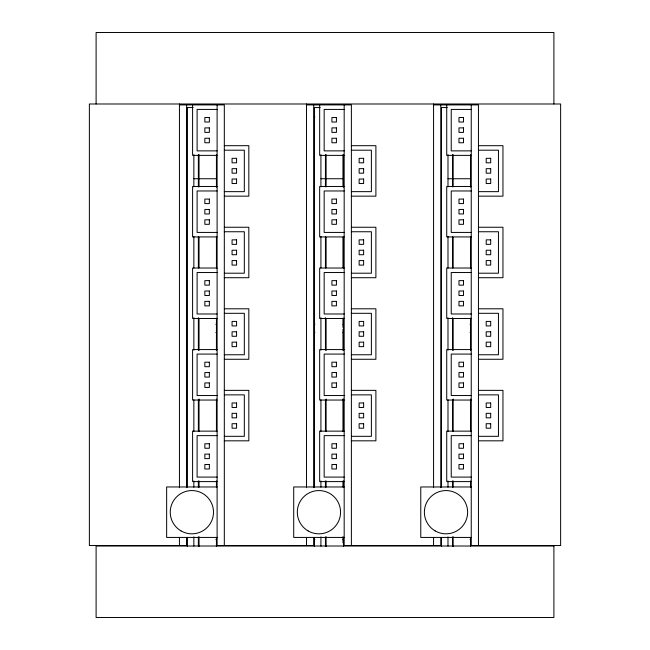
<?xml version="1.0" encoding="UTF-8"?>
<svg xmlns="http://www.w3.org/2000/svg" width="650" height="650" viewBox="0 0 650 650"><rect width="100%" height="100%" fill="white"/><g stroke="black" fill="none" stroke-linecap="round" stroke-linejoin="round"><path stroke-width="0.97" d="M179.441 104.91L224.315 104.91L224.315 545.537M306.499 104.91L351.382 104.91L351.382 545.537M433.566 104.91L478.449 104.91L478.449 545.537M193.123 107.559L187.322 107.559L187.322 487.086M320.182 107.559L314.389 107.559L314.389 487.086M447.249 107.559L441.456 107.559L441.456 487.086M217.108 109.419L197.104 109.419L197.104 150.873L217.108 150.873M344.175 109.419L324.163 109.419L324.163 150.873L344.175 150.873M471.242 109.419L451.23 109.419L451.23 150.873L471.242 150.873M314.389 117.008L314.925 117.008M224.315 145.689L248.828 145.689L248.828 196.154L224.315 196.154M351.382 145.689L375.895 145.689L375.895 196.154L351.382 196.154M478.449 145.689L502.962 145.689L502.962 196.154L478.449 196.154M224.315 150.191L244.319 150.191L244.319 191.653L224.315 191.653M351.382 150.191L371.386 150.191L371.386 191.653L351.382 191.653M478.449 150.191L498.452 150.191L498.452 191.653L478.449 191.653M217.108 155.374L192.595 155.374L192.595 104.91M344.175 155.374L319.662 155.374L319.662 104.91M471.242 155.374L446.729 155.374L446.729 104.91M193.854 178.742L198.364 178.742M199.038 178.742L216.434 178.742M320.921 178.742L325.431 178.742M326.105 178.742L343.501 178.742M447.988 178.742L452.497 178.742M453.172 178.742L470.559 178.742M217.108 186.469L192.595 186.469L192.595 236.933L217.108 236.933M344.175 186.469L319.662 186.469L319.662 236.933L344.175 236.933M471.242 186.469L446.729 186.469L446.729 236.933L471.242 236.933M217.108 190.97L197.104 190.97L197.104 232.424L217.108 232.424M344.175 190.97L324.163 190.97L324.163 232.424L344.175 232.424M471.242 190.97L451.23 190.97L451.23 232.424L471.242 232.424M224.315 227.248L248.828 227.248L248.828 277.713L224.315 277.713M351.382 227.248L375.895 227.248L375.895 277.713L351.382 277.713M478.449 227.248L502.962 227.248L502.962 277.713L478.449 277.713M224.315 231.749L244.319 231.749L244.319 273.203L224.315 273.203M351.382 231.749L371.386 231.749L371.386 273.203L351.382 273.203M478.449 231.749L498.452 231.749L498.452 273.203L478.449 273.203M217.108 268.019L192.595 268.019L192.595 318.492L217.108 318.492M344.175 268.019L319.662 268.019L319.662 318.492L344.175 318.492M471.242 268.019L446.729 268.019L446.729 318.492L471.242 318.492M217.108 272.529L197.104 272.529L197.104 313.983L217.108 313.983M344.175 272.529L324.163 272.529L324.163 313.983L344.175 313.983M471.242 272.529L451.23 272.529L451.23 313.983L471.242 313.983M224.315 308.799L248.828 308.799L248.828 359.271L224.315 359.271M351.382 308.799L375.895 308.799L375.895 359.271L351.382 359.271M478.449 308.799L502.962 308.799L502.962 359.271L478.449 359.271M224.315 313.308L244.319 313.308L244.319 354.762L224.315 354.762M351.382 313.308L371.386 313.308L371.386 354.762L351.382 354.762M478.449 313.308L498.452 313.308L498.452 354.762L478.449 354.762M215.889 324.277L216.434 324.277M314.389 324.277L314.925 324.277M342.956 324.277L343.501 324.277M470.023 324.277L470.559 324.277M215.889 332.394L216.434 332.394M314.389 332.394L314.925 332.394M342.956 332.394L343.501 332.394M470.023 332.394L470.559 332.394M217.108 349.578L192.595 349.578L192.595 400.043L217.108 400.043M344.175 349.578L319.662 349.578L319.662 400.043L344.175 400.043M471.242 349.578L446.729 349.578L446.729 400.043L471.242 400.043M217.108 354.088L197.104 354.088L197.104 395.541L217.108 395.541M344.175 354.088L324.163 354.088L324.163 395.541L344.175 395.541M471.242 354.088L451.23 354.088L451.23 395.541L471.242 395.541M224.315 390.358L248.828 390.358L248.828 440.822L224.315 440.822M351.382 390.358L375.895 390.358L375.895 440.822L351.382 440.822M478.449 390.358L502.962 390.358L502.962 440.822L478.449 440.822M224.315 394.867L244.319 394.867L244.319 436.321L224.315 436.321M351.382 394.867L371.386 394.867L371.386 436.321L351.382 436.321M478.449 394.867L498.452 394.867L498.452 436.321L478.449 436.321M217.108 431.137L192.595 431.137L192.595 481.601L217.108 481.601M344.175 431.137L319.662 431.137L319.662 481.601L344.175 481.601M471.242 431.137L446.729 431.137L446.729 481.601L471.242 481.601M217.108 435.638L197.104 435.638L197.104 477.092L217.108 477.092M344.175 435.638L324.163 435.638L324.163 477.092L344.175 477.092M471.242 435.638L451.23 435.638L451.23 477.092L471.242 477.092M217.108 486.964L166.644 486.964L166.644 537.428L217.108 537.428M344.175 486.964L293.711 486.964L293.711 537.428L344.175 537.428M471.242 486.964L420.769 486.964L420.769 537.428L471.242 537.428M215.889 539.663L216.434 539.663M314.389 539.663L314.925 539.663M342.956 539.663L343.501 539.663M470.023 539.663L470.559 539.663M216.434 545.537L313.714 545.537L313.714 537.42M343.501 545.537L440.781 545.537L440.781 537.42M470.559 545.537L560.633 545.537L560.633 103.992L89.367 103.992L89.367 545.537L186.648 545.537L186.648 537.42M553.898 103.992L553.898 32.5L96.103 32.5L96.103 103.992M471.242 104.91L471.242 545.537M470.559 154.708L470.559 187.232M470.559 236.966L470.559 268.434M470.559 318.167L470.559 350.496M470.559 399.043L470.559 431.478M470.559 480.935L470.559 487.086M470.559 537.42L470.559 546.431M453.172 154.635L453.172 186.859M453.172 237.339L453.172 267.751M453.172 318.305L453.172 350.512M453.172 399.035L453.172 431.478M453.172 480.935L453.172 487.134M453.172 536.721L453.172 546.431M452.497 154.708L452.497 186.851M452.497 236.551L452.497 267.987M452.497 317.688L452.497 350.139M452.497 399.466L452.497 431.275M452.497 480.935L452.497 487.646M452.497 537.03L452.497 546.097M447.988 154.708L447.988 186.851M447.988 236.47L447.988 267.987M447.988 317.679L447.988 350.155M447.988 399.831L447.988 431.364M447.988 480.935L447.988 487.191M447.988 536.924L447.988 546.097M441.456 537.566L441.456 546.431M440.781 104.91L440.781 487.671M433.566 103.992L433.566 487.671M433.566 537.42L433.566 545.537M344.175 104.91L344.175 545.537M343.501 154.708L343.501 187.232M343.501 236.966L343.501 268.434M343.501 318.167L343.501 350.496M343.501 399.043L343.501 431.478M343.501 480.935L343.501 487.086M343.501 537.42L343.501 546.431M342.956 154.635L342.956 186.769M342.956 237.323L342.956 267.702M342.956 318.207L342.956 327.413M342.956 329.257L342.956 350.512M342.956 399.092L342.956 431.478M342.956 481.024L342.956 487.134M342.956 536.721L342.956 542.799M326.105 154.635L326.105 186.859M326.105 237.339L326.105 267.751M326.105 318.305L326.105 350.512M326.105 399.035L326.105 431.478M326.105 480.935L326.105 487.134M326.105 536.721L326.105 546.431M325.431 154.708L325.431 186.851M325.431 236.551L325.431 267.987M325.431 317.688L325.431 350.139M325.431 399.466L325.431 431.275M325.431 480.935L325.431 487.646M325.431 537.03L325.431 546.097M320.921 154.708L320.921 186.851M320.921 236.47L320.921 267.987M320.921 317.679L320.921 350.155M320.921 399.831L320.921 431.364M320.921 480.935L320.921 487.191M320.921 536.924L320.921 546.097M314.389 537.566L314.389 546.431M313.714 104.91L313.714 487.671M306.499 103.992L306.499 487.671M306.499 537.42L306.499 545.537M217.108 104.91L217.108 545.537M216.434 154.708L216.434 187.232M216.434 236.966L216.434 268.434M216.434 318.167L216.434 350.496M216.434 399.043L216.434 431.478M216.434 480.935L216.434 487.086M216.434 537.42L216.434 546.431M199.038 154.635L199.038 186.859M199.038 237.339L199.038 267.751M199.038 318.305L199.038 350.512M199.038 399.035L199.038 431.478M199.038 480.935L199.038 487.134M199.038 536.721L199.038 546.431M198.364 154.708L198.364 186.851M198.364 236.551L198.364 267.987M198.364 317.688L198.364 350.139M198.364 399.466L198.364 431.275M198.364 480.935L198.364 487.646M198.364 537.03L198.364 546.097M193.854 154.708L193.854 186.851M193.854 236.47L193.854 267.987M193.854 317.679L193.854 350.155M193.854 399.831L193.854 431.364M193.854 480.935L193.854 487.191M193.854 536.924L193.854 546.097M187.322 537.566L187.322 546.431M186.648 104.91L186.648 487.671M179.441 103.992L179.441 487.671M179.441 537.42L179.441 545.537M209.357 117.528L204.847 117.528L204.847 122.029L209.357 122.029L209.357 117.528M336.424 117.528L331.914 117.528L331.914 122.029L336.424 122.029L336.424 117.528M463.491 117.528L458.981 117.528L458.981 122.029L463.491 122.029L463.491 117.528M209.357 127.888L204.847 127.888L204.847 132.397L209.357 132.397L209.357 127.888M336.424 127.888L331.914 127.888L331.914 132.397L336.424 132.397L336.424 127.888M463.491 127.888L458.981 127.888L458.981 132.397L463.491 132.397L463.491 127.888M209.357 138.255L204.847 138.255L204.847 142.756L209.357 142.756L209.357 138.255M336.424 138.255L331.914 138.255L331.914 142.756L336.424 142.756L336.424 138.255M463.491 138.255L458.981 138.255L458.981 142.756L463.491 142.756L463.491 138.255M236.576 158.308L232.066 158.308L232.066 162.809L236.576 162.809L236.576 158.308M363.634 158.308L359.133 158.308L359.133 162.809L363.634 162.809L363.634 158.308M490.701 158.308L486.2 158.308L486.2 162.809L490.701 162.809L490.701 158.308M236.576 168.667L232.066 168.667L232.066 173.176L236.576 173.176L236.576 168.667M363.634 168.667L359.133 168.667L359.133 173.176L363.634 173.176L363.634 168.667M490.701 168.667L486.2 168.667L486.2 173.176L490.701 173.176L490.701 168.667M236.576 179.034L232.066 179.034L232.066 183.536L236.576 183.536L236.576 179.034M363.634 179.034L359.133 179.034L359.133 183.536L363.634 183.536L363.634 179.034M490.701 179.034L486.2 179.034L486.2 183.536L490.701 183.536L490.701 179.034M209.357 199.087L204.847 199.087L204.847 203.588L209.357 203.588L209.357 199.087M336.424 199.087L331.914 199.087L331.914 203.588L336.424 203.588L336.424 199.087M463.491 199.087L458.981 199.087L458.981 203.588L463.491 203.588L463.491 199.087M209.357 209.446L204.847 209.446L204.847 213.956L209.357 213.956L209.357 209.446M336.424 209.446L331.914 209.446L331.914 213.956L336.424 213.956L336.424 209.446M463.491 209.446L458.981 209.446L458.981 213.956L463.491 213.956L463.491 209.446M209.357 219.814L204.847 219.814L204.847 224.315L209.357 224.315L209.357 219.814M336.424 219.814L331.914 219.814L331.914 224.315L336.424 224.315L336.424 219.814M463.491 219.814L458.981 219.814L458.981 224.315L463.491 224.315L463.491 219.814M236.576 239.858L232.066 239.858L232.066 244.368L236.576 244.368L236.576 239.858M363.634 239.858L359.133 239.858L359.133 244.368L363.634 244.368L363.634 239.858M490.701 239.858L486.2 239.858L486.2 244.368L490.701 244.368L490.701 239.858M236.576 250.226L232.066 250.226L232.066 254.727L236.576 254.727L236.576 250.226M363.634 250.226L359.133 250.226L359.133 254.727L363.634 254.727L363.634 250.226M490.701 250.226L486.2 250.226L486.2 254.727L490.701 254.727L490.701 250.226M236.576 260.585L232.066 260.585L232.066 265.094L236.576 265.094L236.576 260.585M363.634 260.585L359.133 260.585L359.133 265.094L363.634 265.094L363.634 260.585M490.701 260.585L486.2 260.585L486.2 265.094L490.701 265.094L490.701 260.585M209.357 280.637L204.847 280.637L204.847 285.147L209.357 285.147L209.357 280.637M336.424 280.637L331.914 280.637L331.914 285.147L336.424 285.147L336.424 280.637M463.491 280.637L458.981 280.637L458.981 285.147L463.491 285.147L463.491 280.637M209.357 291.005L204.847 291.005L204.847 295.506L209.357 295.506L209.357 291.005M336.424 291.005L331.914 291.005L331.914 295.506L336.424 295.506L336.424 291.005M463.491 291.005L458.981 291.005L458.981 295.506L463.491 295.506L463.491 291.005M209.357 301.364L204.847 301.364L204.847 305.874L209.357 305.874L209.357 301.364M336.424 301.364L331.914 301.364L331.914 305.874L336.424 305.874L336.424 301.364M463.491 301.364L458.981 301.364L458.981 305.874L463.491 305.874L463.491 301.364M236.576 321.417L232.066 321.417L232.066 325.926L236.576 325.926L236.576 321.417M363.634 321.417L359.133 321.417L359.133 325.926L363.634 325.926L363.634 321.417M490.701 321.417L486.2 321.417L486.2 325.926L490.701 325.926L490.701 321.417M236.576 331.784L232.066 331.784L232.066 336.286L236.576 336.286L236.576 331.784M363.634 331.784L359.133 331.784L359.133 336.286L363.634 336.286L363.634 331.784M490.701 331.784L486.2 331.784L486.2 336.286L490.701 336.286L490.701 331.784M236.576 342.144L232.066 342.144L232.066 346.653L236.576 346.653L236.576 342.144M363.634 342.144L359.133 342.144L359.133 346.653L363.634 346.653L363.634 342.144M490.701 342.144L486.2 342.144L486.2 346.653L490.701 346.653L490.701 342.144M209.357 362.196L204.847 362.196L204.847 366.706L209.357 366.706L209.357 362.196M336.424 362.196L331.914 362.196L331.914 366.706L336.424 366.706L336.424 362.196M463.491 362.196L458.981 362.196L458.981 366.706L463.491 366.706L463.491 362.196M209.357 372.556L204.847 372.556L204.847 377.065L209.357 377.065L209.357 372.556M336.424 372.556L331.914 372.556L331.914 377.065L336.424 377.065L336.424 372.556M463.491 372.556L458.981 372.556L458.981 377.065L463.491 377.065L463.491 372.556M209.357 382.923L204.847 382.923L204.847 387.433L209.357 387.433L209.357 382.923M336.424 382.923L331.914 382.923L331.914 387.433L336.424 387.433L336.424 382.923M463.491 382.923L458.981 382.923L458.981 387.433L463.491 387.433L463.491 382.923M236.576 402.976L232.066 402.976L232.066 407.477L236.576 407.477L236.576 402.976M363.634 402.976L359.133 402.976L359.133 407.477L363.634 407.477L363.634 402.976M490.701 402.976L486.2 402.976L486.2 407.477L490.701 407.477L490.701 402.976M236.576 413.335L232.066 413.335L232.066 417.844L236.576 417.844L236.576 413.335M363.634 413.335L359.133 413.335L359.133 417.844L363.634 417.844L363.634 413.335M490.701 413.335L486.2 413.335L486.2 417.844L490.701 417.844L490.701 413.335M236.576 423.702L232.066 423.702L232.066 428.204L236.576 428.204L236.576 423.702M363.634 423.702L359.133 423.702L359.133 428.204L363.634 428.204L363.634 423.702M490.701 423.702L486.2 423.702L486.2 428.204L490.701 428.204L490.701 423.702M209.357 443.755L204.847 443.755L204.847 448.256L209.357 448.256L209.357 443.755M336.424 443.755L331.914 443.755L331.914 448.256L336.424 448.256L336.424 443.755M463.491 443.755L458.981 443.755L458.981 448.256L463.491 448.256L463.491 443.755M209.357 454.114L204.847 454.114L204.847 458.624L209.357 458.624L209.357 454.114M336.424 454.114L331.914 454.114L331.914 458.624L336.424 458.624L336.424 454.114M463.491 454.114L458.981 454.114L458.981 458.624L463.491 458.624L463.491 454.114M209.357 464.482L204.847 464.482L204.847 468.983L209.357 468.983L209.357 464.482M336.424 464.482L331.914 464.482L331.914 468.983L336.424 468.983L336.424 464.482M463.491 464.482L458.981 464.482L458.981 468.983L463.491 468.983L463.491 464.482M553.898 546.008L96.103 546.008L96.103 617.5L553.898 617.5L553.898 546.008M181.058 530.928A21.629 21.629 0 0 0 213.501 512.2A21.629 21.629 0 0 0 181.058 493.464A21.629 21.629 0 0 0 181.058 530.928M435.191 530.928A21.629 21.629 0 0 0 467.634 512.2A21.629 21.629 0 0 0 435.191 493.464A21.629 21.629 0 0 0 435.191 530.928M308.124 530.928A21.629 21.629 0 0 0 340.567 512.2A21.629 21.629 0 0 0 308.124 493.464A21.629 21.629 0 0 0 308.124 530.928"/></g></svg>
